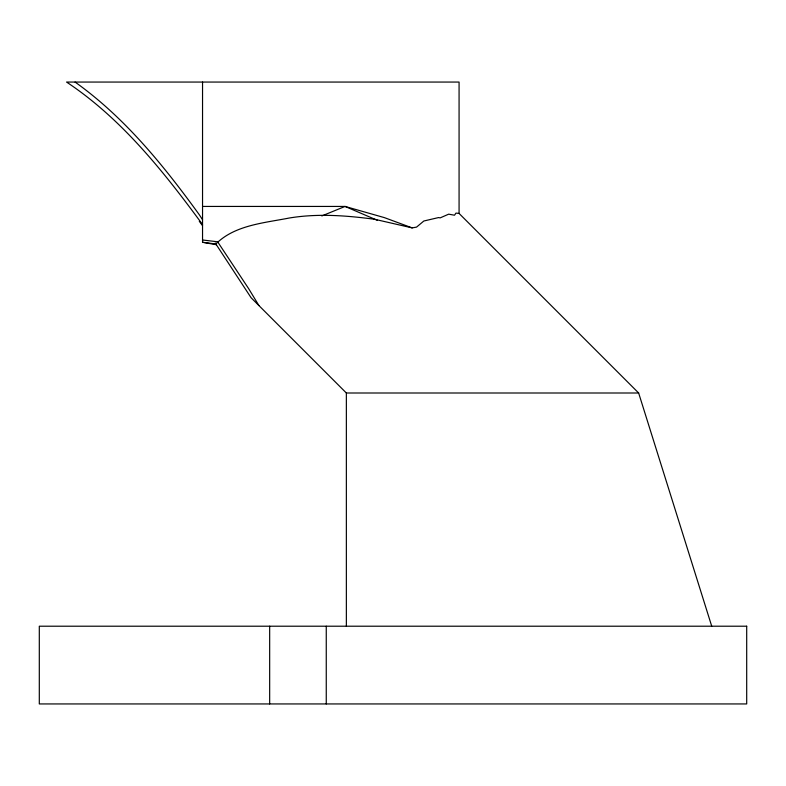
<?xml version="1.0" encoding="UTF-8"?>
<svg xmlns="http://www.w3.org/2000/svg" width="786" height="786" viewBox="0 0 786 786"><rect width="100%" height="100%" fill="white"/><g stroke="black" fill="none" stroke-linecap="round" stroke-linejoin="round"><path stroke-width="1.18" d="M321.818 215.944L345.064 206.433L384.423 217.634L412.178 227.891L416.56 227.105L423.851 221.004L438.578 217.565L440.17 217.879L448.688 214.165L454.524 215.226L455.929 213.094L459.073 213.428L638.645 393L711.723 626.206M202.542 206.433L345.064 206.433L377.319 220.296M215.246 243.041L251.127 297.776L346.361 393L638.645 393M202.542 239.995L217.614 241.774L248.7 288.727L258.908 305.548M202.542 82.058L202.542 242.275L215.875 243.994C234.67 225.101 264.106 222.978 289.042 218.056C317.505 213.301 346.312 215.492 374.726 219.294L412.178 227.891M202.542 242.275L216.366 244.741M75.063 82.058C124.836 117.586 163.685 165.571 199.31 214.755L202.542 219.736M459.073 213.428L459.073 82.058L66.555 82.058C121.801 118.784 163.734 171.731 202.542 224.56M199.3 221.318L202.542 225.7M346.361 393L346.361 626.206M326.259 626.206L326.259 703.942M269.667 626.206L269.667 703.942M746.7 626.206L39.3 626.206L39.3 703.942L746.7 703.942L746.7 626.206"/></g></svg>
